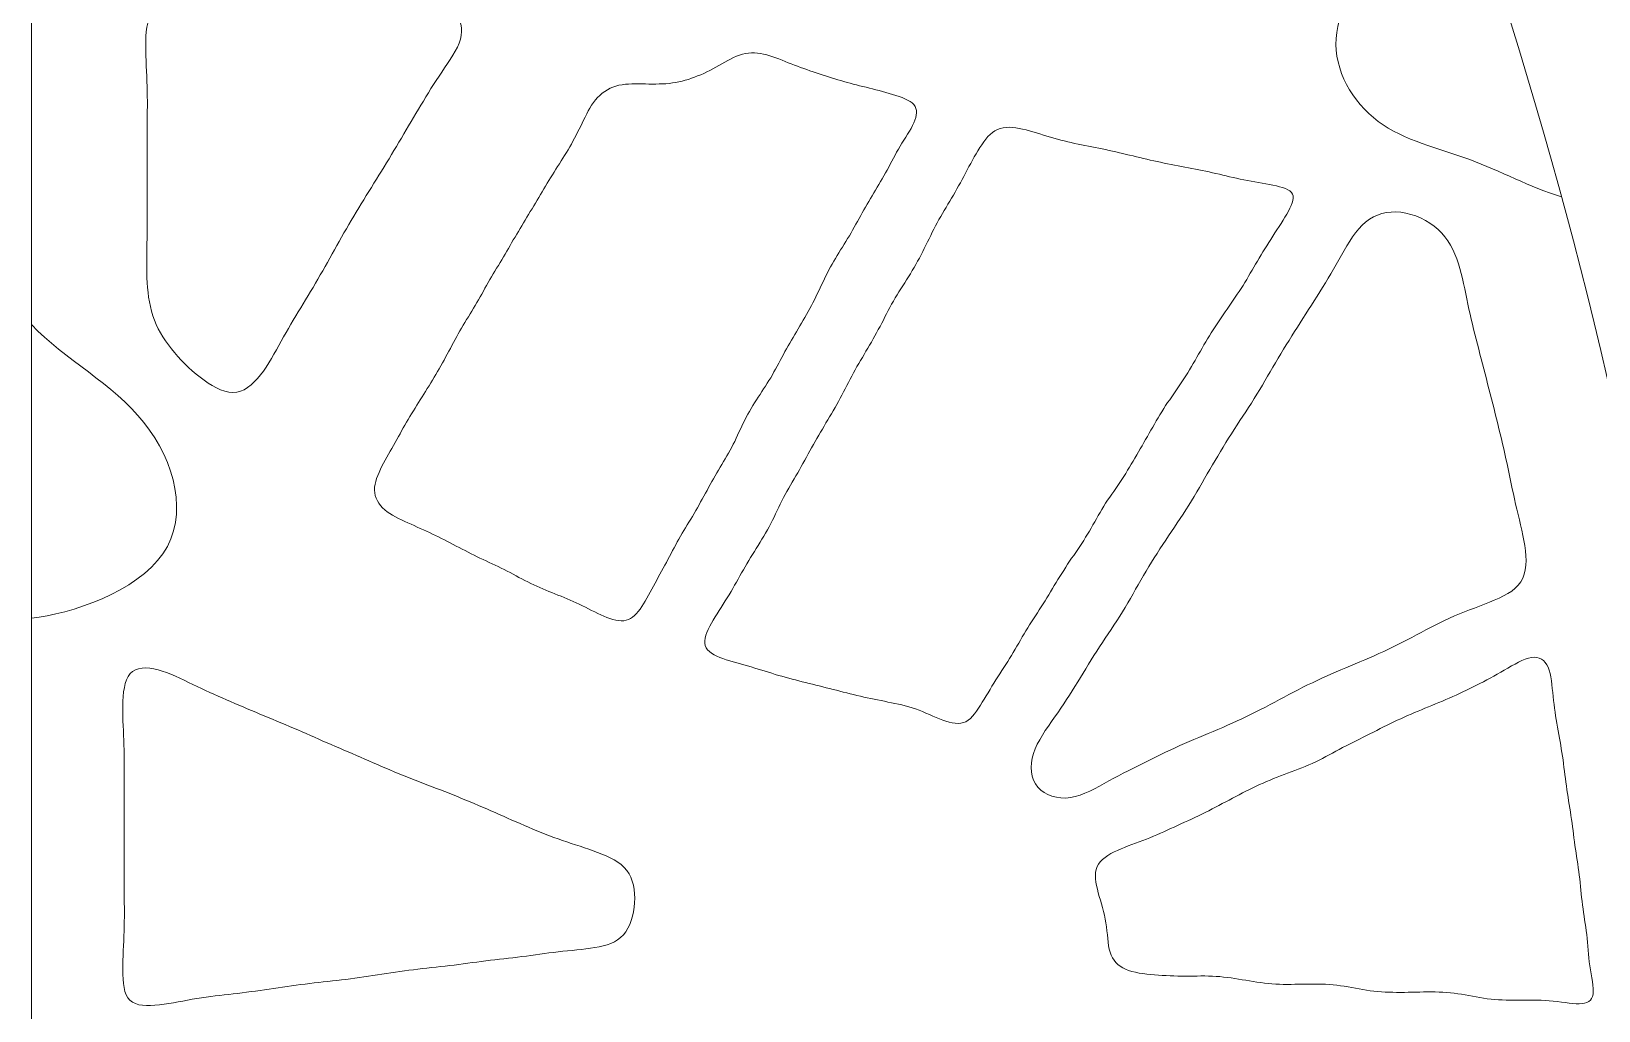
# Model space of a CAD drawing. Header units: inches. Extents: x 36 to 189, y -75 to 56.
# Drawn here: x 91.25 to 98.08, y -56.67 to -52.4 of the extents above; entities that cross this region are included whole.
import ezdxf

# ---------------------------------------------------------------- set-up
doc = ezdxf.new("R2010")
doc.units = ezdxf.units.IN
for name, color, linetype, lineweight in [('01_ORIGINAL_CAD', 7, 'Continuous', 20), ('10_EXTENSION_MASSES', 7, 'Continuous', 15), ('15_NEIGHBOURHOOD_CIRCULATION', 7, 'Continuous', 13)]:
    doc.layers.add(name, color=color, linetype=linetype, lineweight=lineweight)

# ---------------------------------------------------------------- blocks, each defined once
blk = doc.blocks.new('OPTION_08_GEOMETRIC_SHELL')
at = {"layer": '01_ORIGINAL_CAD'}
blk.add_line((36.2477, 17.9065), (36.2477, 55.9005), dxfattribs=at)
blk.add_lwpolyline([(44.2832, 37.0838, 0.090917), (40.9305, 45.9685, -0.652582), (40.9305, 49.0108, -0.158741), (45.0035, 48.4251, -0.098355), (47.824, 46.2028), (47.7547, 46.078)], format="xyb", dxfattribs=at)
blk.add_arc((22.064, 33.1953), 21.6191, 354.05829, 36.03187, dxfattribs=at)
at = {"layer": '10_EXTENSION_MASSES'}
for points, knots in [([(36.777, 39.6843), (36.8044, 39.7187), (36.856, 39.7332), (36.9108, 39.7445), (36.9657, 39.7557), (37.0237, 39.7637), (37.0791, 39.7749), (37.1346, 39.7862), (37.1873, 39.8009), (37.2405, 39.8151), (37.2937, 39.8293), (37.3474, 39.8431), (37.4012, 39.8549), (37.455, 39.8666), (37.5088, 39.8762), (37.5635, 39.8893), (37.6183, 39.9024), (37.6741, 39.9189), (37.7288, 39.9327), (37.7835, 39.9466), (37.8371, 39.9578), (37.8784, 39.9411), (37.9197, 39.9244), (37.9486, 39.8797), (37.985, 39.8343), (38.0213, 39.7889), (38.065, 39.7427), (38.0927, 39.6988), (38.1204, 39.6549), (38.132, 39.6134), (38.1196, 39.568), (38.1073, 39.5227), (38.0711, 39.4735), (38.0381, 39.4249), (38.0052, 39.3762), (37.9756, 39.3282), (37.9469, 39.2802), (37.9181, 39.2323), (37.8901, 39.1845), (37.8617, 39.1366), (37.8332, 39.0887), (37.8044, 39.0407), (37.7751, 38.993), (37.7458, 38.9453), (37.7161, 38.8978), (37.6869, 38.8498), (37.6576, 38.8018), (37.6288, 38.7534), (37.601, 38.7046), (37.5732, 38.6557), (37.5465, 38.6065), (37.5187, 38.5579), (37.4909, 38.5094), (37.4621, 38.4615), (37.4334, 38.4141), (37.4047, 38.3667), (37.3761, 38.3196), (37.3481, 38.2696), (37.3201, 38.2196), (37.2928, 38.1665), (37.2598, 38.1205), (37.2268, 38.0745), (37.1882, 38.0355), (37.1436, 38.0285), (37.099, 38.0216), (37.0483, 38.0467), (37.001, 38.0804), (36.9537, 38.1142), (36.9096, 38.1565), (36.8723, 38.201), (36.835, 38.2454), (36.8044, 38.2919), (36.7848, 38.3428), (36.7651, 38.3938), (36.7564, 38.4491), (36.7529, 38.5056), (36.7494, 38.562), (36.7513, 38.6196), (36.7522, 38.6769), (36.7532, 38.7342), (36.7532, 38.7913), (36.7531, 38.8484), (36.753, 38.9056), (36.7528, 38.9627), (36.7526, 39.0198), (36.7525, 39.077), (36.7525, 39.1341), (36.753, 39.1908), (36.7535, 39.2475), (36.7544, 39.3038), (36.7528, 39.3622), (36.7512, 39.4207), (36.7471, 39.4812), (36.7467, 39.5385), (36.7463, 39.5958), (36.7495, 39.65), (36.777, 39.6843)], [0, 0, 0, 0, 0.03125, 0.03125, 0.03125, 0.0625, 0.0625, 0.0625, 0.09375, 0.09375, 0.09375, 0.125, 0.125, 0.125, 0.15625, 0.15625, 0.15625, 0.1875, 0.1875, 0.1875, 0.21875, 0.21875, 0.21875, 0.25, 0.25, 0.25, 0.28125, 0.28125, 0.28125, 0.3125, 0.3125, 0.3125, 0.34375, 0.34375, 0.34375, 0.375, 0.375, 0.375, 0.40625, 0.40625, 0.40625, 0.4375, 0.4375, 0.4375, 0.46875, 0.46875, 0.46875, 0.5, 0.5, 0.5, 0.53125, 0.53125, 0.53125, 0.5625, 0.5625, 0.5625, 0.59375, 0.59375, 0.59375, 0.625, 0.625, 0.625, 0.65625, 0.65625, 0.65625, 0.6875, 0.6875, 0.6875, 0.71875, 0.71875, 0.71875, 0.75, 0.75, 0.75, 0.78125, 0.78125, 0.78125, 0.8125, 0.8125, 0.8125, 0.84375, 0.84375, 0.84375, 0.875, 0.875, 0.875, 0.90625, 0.90625, 0.90625, 0.9375, 0.9375, 0.9375, 0.96875, 0.96875, 0.96875, 1, 1, 1, 1]), ([(37.7893, 37.5154), (37.7622, 37.5388), (37.7453, 37.5686), (37.7446, 37.6014), (37.7438, 37.6342), (37.7592, 37.67), (37.777, 37.7052), (37.7948, 37.7404), (37.8149, 37.775), (37.8343, 37.8091), (37.8537, 37.8432), (37.8723, 37.8768), (37.8918, 37.9098), (37.9113, 37.9428), (37.9316, 37.9751), (37.952, 38.0075), (37.9724, 38.0399), (37.9928, 38.0724), (38.0123, 38.1056), (38.0318, 38.1388), (38.0504, 38.1727), (38.0687, 38.2067), (38.087, 38.2408), (38.105, 38.2751), (38.1242, 38.3083), (38.1435, 38.3415), (38.1641, 38.3736), (38.1836, 38.4066), (38.2031, 38.4396), (38.2215, 38.4734), (38.2407, 38.5068), (38.2599, 38.5401), (38.2799, 38.573), (38.2994, 38.606), (38.3189, 38.639), (38.3378, 38.6723), (38.3574, 38.7052), (38.3769, 38.7381), (38.397, 38.7707), (38.4168, 38.8035), (38.4366, 38.8364), (38.4561, 38.8695), (38.4757, 38.9025), (38.4954, 38.9354), (38.5152, 38.9682), (38.5356, 39.0006), (38.556, 39.0329), (38.5769, 39.0649), (38.5962, 39.0983), (38.6154, 39.1316), (38.633, 39.1663), (38.6503, 39.2019), (38.6677, 39.2375), (38.6847, 39.2741), (38.7084, 39.303), (38.7321, 39.3319), (38.7624, 39.3532), (38.7975, 39.3637), (38.8325, 39.3741), (38.8724, 39.3737), (38.9121, 39.373), (38.9518, 39.3723), (38.9914, 39.3713), (39.0296, 39.3754), (39.0679, 39.3795), (39.1047, 39.3888), (39.1406, 39.4023), (39.1766, 39.4158), (39.2116, 39.4335), (39.2462, 39.4529), (39.2808, 39.4723), (39.315, 39.4934), (39.3497, 39.5026), (39.3844, 39.5118), (39.4197, 39.5092), (39.4552, 39.4998), (39.4907, 39.4905), (39.5265, 39.4744), (39.5625, 39.4602), (39.5985, 39.4459), (39.6348, 39.4335), (39.6709, 39.4215), (39.7069, 39.4095), (39.7428, 39.398), (39.7788, 39.3875), (39.8148, 39.3771), (39.8509, 39.3677), (39.8887, 39.3582), (39.9265, 39.3487), (39.9659, 39.339), (40.0042, 39.3275), (40.0425, 39.3161), (40.0797, 39.303), (40.0967, 39.2826), (40.1138, 39.2621), (40.1107, 39.2344), (40.0969, 39.2031), (40.083, 39.1718), (40.0583, 39.137), (40.0373, 39.1019), (40.0162, 39.0669), (39.9988, 39.0315), (39.9804, 38.9974), (39.9619, 38.9633), (39.9424, 38.9304), (39.9229, 38.8976), (39.9034, 38.8647), (39.884, 38.832), (39.8652, 38.7986), (39.8464, 38.7652), (39.8282, 38.7311), (39.8083, 38.6981), (39.7885, 38.665), (39.767, 38.633), (39.7477, 38.5998), (39.7284, 38.5665), (39.7113, 38.5321), (39.6946, 38.4972), (39.6778, 38.4624), (39.6614, 38.4271), (39.6432, 38.3929), (39.625, 38.3587), (39.605, 38.3254), (39.5853, 38.2923), (39.5656, 38.2592), (39.5462, 38.2262), (39.5279, 38.1926), (39.5095, 38.1589), (39.4922, 38.1246), (39.4726, 38.0916), (39.453, 38.0586), (39.4311, 38.027), (39.4104, 37.9943), (39.3897, 37.9616), (39.3702, 37.9279), (39.3529, 37.8931), (39.3356, 37.8582), (39.3205, 37.8222), (39.3025, 37.7881), (39.2846, 37.754), (39.2638, 37.7218), (39.2443, 37.6887), (39.2249, 37.6555), (39.2068, 37.6213), (39.1882, 37.5874), (39.1696, 37.5535), (39.1506, 37.5199), (39.131, 37.4868), (39.1114, 37.4537), (39.0911, 37.4212), (39.0723, 37.3879), (39.0535, 37.3545), (39.0361, 37.3204), (39.0178, 37.2862), (38.9994, 37.2521), (38.9801, 37.2179), (38.961, 37.1824), (38.9419, 37.1469), (38.9229, 37.1101), (38.9027, 37.0821), (38.8824, 37.0541), (38.8609, 37.0349), (38.8322, 37.0315), (38.8035, 37.0282), (38.7676, 37.0407), (38.7318, 37.0569), (38.696, 37.0731), (38.6602, 37.093), (38.6246, 37.1098), (38.589, 37.1265), (38.5536, 37.14), (38.5183, 37.1542), (38.4831, 37.1684), (38.448, 37.1833), (38.4134, 37.2005), (38.3789, 37.2178), (38.3449, 37.2374), (38.3101, 37.2549), (38.2753, 37.2724), (38.2397, 37.2877), (38.2047, 37.3045), (38.1698, 37.3213), (38.1354, 37.3395), (38.1011, 37.3574), (38.0667, 37.3753), (38.0323, 37.3927), (37.9972, 37.4094), (37.9622, 37.4262), (37.9266, 37.4421), (37.8901, 37.4586), (37.8537, 37.475), (37.8164, 37.492), (37.7893, 37.5154)], [0, 0, 0, 0, 0.015625, 0.015625, 0.015625, 0.03125, 0.03125, 0.03125, 0.046875, 0.046875, 0.046875, 0.0625, 0.0625, 0.0625, 0.078125, 0.078125, 0.078125, 0.09375, 0.09375, 0.09375, 0.109375, 0.109375, 0.109375, 0.125, 0.125, 0.125, 0.140625, 0.140625, 0.140625, 0.15625, 0.15625, 0.15625, 0.171875, 0.171875, 0.171875, 0.1875, 0.1875, 0.1875, 0.203125, 0.203125, 0.203125, 0.21875, 0.21875, 0.21875, 0.234375, 0.234375, 0.234375, 0.25, 0.25, 0.25, 0.265625, 0.265625, 0.265625, 0.28125, 0.28125, 0.28125, 0.296875, 0.296875, 0.296875, 0.3125, 0.3125, 0.3125, 0.328125, 0.328125, 0.328125, 0.34375, 0.34375, 0.34375, 0.359375, 0.359375, 0.359375, 0.375, 0.375, 0.375, 0.390625, 0.390625, 0.390625, 0.40625, 0.40625, 0.40625, 0.421875, 0.421875, 0.421875, 0.4375, 0.4375, 0.4375, 0.453125, 0.453125, 0.453125, 0.46875, 0.46875, 0.46875, 0.484375, 0.484375, 0.484375, 0.5, 0.5, 0.5, 0.515625, 0.515625, 0.515625, 0.53125, 0.53125, 0.53125, 0.546875, 0.546875, 0.546875, 0.5625, 0.5625, 0.5625, 0.578125, 0.578125, 0.578125, 0.59375, 0.59375, 0.59375, 0.609375, 0.609375, 0.609375, 0.625, 0.625, 0.625, 0.640625, 0.640625, 0.640625, 0.65625, 0.65625, 0.65625, 0.671875, 0.671875, 0.671875, 0.6875, 0.6875, 0.6875, 0.703125, 0.703125, 0.703125, 0.71875, 0.71875, 0.71875, 0.734375, 0.734375, 0.734375, 0.75, 0.75, 0.75, 0.765625, 0.765625, 0.765625, 0.78125, 0.78125, 0.78125, 0.796875, 0.796875, 0.796875, 0.8125, 0.8125, 0.8125, 0.828125, 0.828125, 0.828125, 0.84375, 0.84375, 0.84375, 0.859375, 0.859375, 0.859375, 0.875, 0.875, 0.875, 0.890625, 0.890625, 0.890625, 0.90625, 0.90625, 0.90625, 0.921875, 0.921875, 0.921875, 0.9375, 0.9375, 0.9375, 0.953125, 0.953125, 0.953125, 0.96875, 0.96875, 0.96875, 0.984375, 0.984375, 0.984375, 1, 1, 1, 1]), ([(39.1868, 36.9229), (39.1786, 36.9489), (39.1936, 36.9844), (39.2142, 37.0208), (39.2347, 37.0573), (39.2606, 37.0946), (39.2833, 37.1314), (39.3059, 37.1682), (39.3252, 37.2046), (39.3457, 37.2403), (39.3662, 37.2761), (39.3879, 37.3113), (39.4097, 37.3468), (39.4316, 37.3823), (39.4536, 37.4182), (39.4731, 37.4554), (39.4926, 37.4927), (39.5095, 37.5314), (39.5288, 37.5683), (39.5481, 37.6053), (39.5698, 37.6406), (39.5904, 37.6767), (39.6111, 37.7129), (39.6307, 37.7498), (39.6511, 37.7862), (39.6715, 37.8225), (39.6926, 37.8584), (39.7138, 37.894), (39.735, 37.9297), (39.7562, 37.9652), (39.7759, 38.0018), (39.7956, 38.0384), (39.8139, 38.0762), (39.8338, 38.1127), (39.8537, 38.1492), (39.8753, 38.1845), (39.8962, 38.2202), (39.9171, 38.2559), (39.9374, 38.292), (39.9568, 38.3289), (39.9761, 38.3658), (39.9945, 38.4034), (40.0156, 38.4393), (40.0367, 38.4752), (40.0604, 38.5095), (40.0822, 38.5452), (40.104, 38.5809), (40.1239, 38.6181), (40.1427, 38.6556), (40.1615, 38.6932), (40.1792, 38.7312), (40.199, 38.7676), (40.2189, 38.804), (40.2409, 38.8388), (40.2618, 38.8744), (40.2827, 38.91), (40.3024, 38.9464), (40.3225, 38.9839), (40.3425, 39.0214), (40.3628, 39.0601), (40.3849, 39.0951), (40.4071, 39.13), (40.4311, 39.1613), (40.4622, 39.1749), (40.4934, 39.1886), (40.5318, 39.1846), (40.5715, 39.1756), (40.6113, 39.1666), (40.6525, 39.1526), (40.693, 39.1407), (40.7334, 39.1288), (40.7732, 39.119), (40.8132, 39.1105), (40.8533, 39.102), (40.8935, 39.0949), (40.9335, 39.0864), (40.9736, 39.0779), (41.0133, 39.0682), (41.0533, 39.0586), (41.0932, 39.049), (41.1332, 39.0395), (41.1736, 39.031), (41.2139, 39.0225), (41.2546, 39.0149), (41.2949, 39.0071), (41.3352, 38.9993), (41.3751, 38.9913), (41.4148, 38.9823), (41.4545, 38.9733), (41.4939, 38.9633), (41.5362, 38.9549), (41.5785, 38.9464), (41.6235, 38.9395), (41.6636, 38.9312), (41.7037, 38.9229), (41.7388, 38.9132), (41.7489, 38.8926), (41.7589, 38.872), (41.744, 38.8404), (41.7236, 38.8054), (41.7032, 38.7704), (41.6773, 38.7319), (41.6537, 38.6949), (41.6301, 38.6579), (41.6088, 38.6225), (41.5879, 38.587), (41.5671, 38.5515), (41.5467, 38.516), (41.5246, 38.4812), (41.5025, 38.4465), (41.4787, 38.4126), (41.4551, 38.3784), (41.4315, 38.3443), (41.4082, 38.3099), (41.3864, 38.2746), (41.3647, 38.2393), (41.3447, 38.2029), (41.3238, 38.1669), (41.3029, 38.1309), (41.2812, 38.0952), (41.2578, 38.0604), (41.2344, 38.0257), (41.2094, 37.9917), (41.1868, 37.9566), (41.1642, 37.9214), (41.1441, 37.885), (41.1236, 37.8489), (41.1031, 37.8128), (41.0822, 37.7771), (41.0612, 37.7413), (41.0402, 37.7055), (41.0191, 37.6695), (40.9959, 37.6347), (40.9727, 37.5998), (40.9474, 37.5661), (40.9253, 37.5306), (40.9031, 37.4951), (40.8841, 37.4579), (40.8628, 37.422), (40.8414, 37.3861), (40.8176, 37.3515), (40.7942, 37.3167), (40.7707, 37.282), (40.7475, 37.2471), (40.7256, 37.2116), (40.7037, 37.1762), (40.6832, 37.1402), (40.6611, 37.1052), (40.639, 37.0701), (40.6152, 37.0361), (40.5936, 37.0009), (40.5719, 36.9656), (40.5523, 36.9292), (40.531, 36.8936), (40.5097, 36.858), (40.4867, 36.8233), (40.4637, 36.7869), (40.4407, 36.7506), (40.4176, 36.7127), (40.3956, 36.6763), (40.3735, 36.6398), (40.3525, 36.6049), (40.3242, 36.5911), (40.296, 36.5773), (40.2606, 36.5845), (40.2228, 36.5983), (40.1851, 36.6121), (40.145, 36.6323), (40.1049, 36.6466), (40.0647, 36.6608), (40.0243, 36.669), (39.9842, 36.677), (39.944, 36.6851), (39.904, 36.6929), (39.864, 36.7021), (39.8241, 36.7113), (39.7843, 36.7217), (39.7445, 36.7319), (39.7046, 36.742), (39.6646, 36.7518), (39.6251, 36.7618), (39.5855, 36.7717), (39.5462, 36.7818), (39.5071, 36.7933), (39.4681, 36.8048), (39.4291, 36.8178), (39.3876, 36.8297), (39.3462, 36.8416), (39.3022, 36.8526), (39.2644, 36.8663), (39.2267, 36.8801), (39.1951, 36.8968), (39.1868, 36.9229)], [0, 0, 0, 0, 0.015625, 0.015625, 0.015625, 0.03125, 0.03125, 0.03125, 0.046875, 0.046875, 0.046875, 0.0625, 0.0625, 0.0625, 0.078125, 0.078125, 0.078125, 0.09375, 0.09375, 0.09375, 0.109375, 0.109375, 0.109375, 0.125, 0.125, 0.125, 0.140625, 0.140625, 0.140625, 0.15625, 0.15625, 0.15625, 0.171875, 0.171875, 0.171875, 0.1875, 0.1875, 0.1875, 0.203125, 0.203125, 0.203125, 0.21875, 0.21875, 0.21875, 0.234375, 0.234375, 0.234375, 0.25, 0.25, 0.25, 0.265625, 0.265625, 0.265625, 0.28125, 0.28125, 0.28125, 0.296875, 0.296875, 0.296875, 0.3125, 0.3125, 0.3125, 0.328125, 0.328125, 0.328125, 0.34375, 0.34375, 0.34375, 0.359375, 0.359375, 0.359375, 0.375, 0.375, 0.375, 0.390625, 0.390625, 0.390625, 0.40625, 0.40625, 0.40625, 0.421875, 0.421875, 0.421875, 0.4375, 0.4375, 0.4375, 0.453125, 0.453125, 0.453125, 0.46875, 0.46875, 0.46875, 0.484375, 0.484375, 0.484375, 0.5, 0.5, 0.5, 0.515625, 0.515625, 0.515625, 0.53125, 0.53125, 0.53125, 0.546875, 0.546875, 0.546875, 0.5625, 0.5625, 0.5625, 0.578125, 0.578125, 0.578125, 0.59375, 0.59375, 0.59375, 0.609375, 0.609375, 0.609375, 0.625, 0.625, 0.625, 0.640625, 0.640625, 0.640625, 0.65625, 0.65625, 0.65625, 0.671875, 0.671875, 0.671875, 0.6875, 0.6875, 0.6875, 0.703125, 0.703125, 0.703125, 0.71875, 0.71875, 0.71875, 0.734375, 0.734375, 0.734375, 0.75, 0.75, 0.75, 0.765625, 0.765625, 0.765625, 0.78125, 0.78125, 0.78125, 0.796875, 0.796875, 0.796875, 0.8125, 0.8125, 0.8125, 0.828125, 0.828125, 0.828125, 0.84375, 0.84375, 0.84375, 0.859375, 0.859375, 0.859375, 0.875, 0.875, 0.875, 0.890625, 0.890625, 0.890625, 0.90625, 0.90625, 0.90625, 0.921875, 0.921875, 0.921875, 0.9375, 0.9375, 0.9375, 0.953125, 0.953125, 0.953125, 0.96875, 0.96875, 0.96875, 0.984375, 0.984375, 0.984375, 1, 1, 1, 1]), ([(40.6186, 36.4522), (40.6356, 36.5064), (40.6752, 36.559), (40.7113, 36.6107), (40.7475, 36.6625), (40.7803, 36.7133), (40.8119, 36.7645), (40.8435, 36.8156), (40.874, 36.8672), (40.9069, 36.9179), (40.9398, 36.9686), (40.9751, 37.0184), (41.0071, 37.0702), (41.0391, 37.122), (41.0677, 37.1757), (41.0984, 37.2282), (41.1291, 37.2807), (41.1619, 37.3321), (41.1955, 37.3829), (41.2292, 37.4336), (41.2637, 37.4838), (41.2958, 37.5351), (41.3279, 37.5864), (41.3577, 37.6389), (41.388, 37.6912), (41.4184, 37.7435), (41.4494, 37.7956), (41.4822, 37.847), (41.515, 37.8983), (41.5495, 37.9489), (41.5817, 38.0005), (41.614, 38.0521), (41.6438, 38.1047), (41.6746, 38.1569), (41.7054, 38.2092), (41.7372, 38.2609), (41.7698, 38.3121), (41.8024, 38.3633), (41.8359, 38.414), (41.8681, 38.466), (41.9004, 38.5181), (41.9314, 38.5716), (41.9626, 38.626), (41.9938, 38.6804), (42.0252, 38.7358), (42.0677, 38.7706), (42.1101, 38.8054), (42.1637, 38.8198), (42.2211, 38.813), (42.2785, 38.8063), (42.3398, 38.7784), (42.3837, 38.7381), (42.4276, 38.6979), (42.4542, 38.6453), (42.4725, 38.5888), (42.4908, 38.5323), (42.5009, 38.472), (42.5133, 38.4129), (42.5257, 38.3539), (42.5404, 38.2961), (42.5553, 38.2383), (42.5701, 38.1804), (42.5849, 38.1226), (42.5998, 38.0645), (42.6147, 38.0065), (42.6296, 37.9484), (42.644, 37.8903), (42.6583, 37.8322), (42.6722, 37.7742), (42.6846, 37.7162), (42.6971, 37.6581), (42.7081, 37.6), (42.7221, 37.5401), (42.7361, 37.4802), (42.753, 37.4185), (42.7618, 37.359), (42.7706, 37.2995), (42.7713, 37.2422), (42.7448, 37.2011), (42.7184, 37.1601), (42.6649, 37.1352), (42.6078, 37.1122), (42.5507, 37.0893), (42.4901, 37.0683), (42.4332, 37.0428), (42.3764, 37.0173), (42.3233, 36.9873), (42.2693, 36.9589), (42.2153, 36.9305), (42.1605, 36.9037), (42.1053, 36.8791), (42.0501, 36.8546), (41.9946, 36.8324), (41.9391, 36.8084), (41.8836, 36.7844), (41.8282, 36.7587), (41.7734, 36.7307), (41.7186, 36.7026), (41.6645, 36.6723), (41.6098, 36.6442), (41.5551, 36.6162), (41.4999, 36.5905), (41.4442, 36.5665), (41.3886, 36.5425), (41.3325, 36.5202), (41.2774, 36.4958), (41.2223, 36.4714), (41.1681, 36.4449), (41.1135, 36.418), (41.0588, 36.3911), (41.0038, 36.3637), (40.9482, 36.333), (40.8925, 36.3023), (40.8363, 36.2683), (40.7803, 36.26), (40.7243, 36.2518), (40.6685, 36.2694), (40.6378, 36.3059), (40.6071, 36.3425), (40.6016, 36.3981), (40.6186, 36.4522)], [0, 0, 0, 0, 0.025, 0.025, 0.025, 0.05, 0.05, 0.05, 0.075, 0.075, 0.075, 0.1, 0.1, 0.1, 0.125, 0.125, 0.125, 0.15, 0.15, 0.15, 0.175, 0.175, 0.175, 0.2, 0.2, 0.2, 0.225, 0.225, 0.225, 0.25, 0.25, 0.25, 0.275, 0.275, 0.275, 0.3, 0.3, 0.3, 0.325, 0.325, 0.325, 0.35, 0.35, 0.35, 0.375, 0.375, 0.375, 0.4, 0.4, 0.4, 0.425, 0.425, 0.425, 0.45, 0.45, 0.45, 0.475, 0.475, 0.475, 0.5, 0.5, 0.5, 0.525, 0.525, 0.525, 0.55, 0.55, 0.55, 0.575, 0.575, 0.575, 0.6, 0.6, 0.6, 0.625, 0.625, 0.625, 0.65, 0.65, 0.65, 0.675, 0.675, 0.675, 0.7, 0.7, 0.7, 0.725, 0.725, 0.725, 0.75, 0.75, 0.75, 0.775, 0.775, 0.775, 0.8, 0.8, 0.8, 0.825, 0.825, 0.825, 0.85, 0.85, 0.85, 0.875, 0.875, 0.875, 0.9, 0.9, 0.9, 0.925, 0.925, 0.925, 0.95, 0.95, 0.95, 0.975, 0.975, 0.975, 1, 1, 1, 1]), ([(40.8962, 35.9588), (40.91, 35.9899), (40.9458, 36.0118), (40.9858, 36.0299), (41.0257, 36.048), (41.0699, 36.0623), (41.1115, 36.0787), (41.1531, 36.095), (41.1922, 36.1133), (41.2322, 36.1316), (41.2721, 36.1499), (41.3129, 36.1683), (41.3531, 36.1879), (41.3932, 36.2076), (41.4328, 36.2285), (41.4721, 36.2494), (41.5114, 36.2703), (41.5504, 36.2912), (41.5903, 36.3099), (41.6302, 36.3285), (41.6709, 36.3451), (41.712, 36.3606), (41.7531, 36.3761), (41.7947, 36.3907), (41.8348, 36.409), (41.8749, 36.4273), (41.9134, 36.4493), (41.9526, 36.4701), (41.9918, 36.4909), (42.0317, 36.5104), (42.0715, 36.5305), (42.1113, 36.5505), (42.1509, 36.5712), (42.1909, 36.5902), (42.2308, 36.6093), (42.2709, 36.6268), (42.3114, 36.6435), (42.3518, 36.6603), (42.3925, 36.6764), (42.4325, 36.6937), (42.4725, 36.7111), (42.5119, 36.7298), (42.5515, 36.7501), (42.5912, 36.7703), (42.6311, 36.792), (42.6725, 36.816), (42.714, 36.84), (42.7569, 36.8662), (42.7907, 36.8714), (42.8245, 36.8766), (42.8492, 36.8608), (42.8632, 36.8284), (42.8772, 36.7961), (42.8806, 36.7472), (42.8856, 36.7009), (42.8905, 36.6546), (42.8971, 36.6108), (42.9045, 36.5679), (42.9118, 36.525), (42.9199, 36.483), (42.9263, 36.4403), (42.9326, 36.3975), (42.9372, 36.3539), (42.9433, 36.3107), (42.9494, 36.2674), (42.9571, 36.2245), (42.9634, 36.1813), (42.9697, 36.1381), (42.9748, 36.0947), (42.9809, 36.0515), (42.9871, 36.0083), (42.9944, 35.9653), (42.9997, 35.9218), (43.005, 35.8783), (43.0082, 35.8344), (43.0137, 35.7914), (43.0192, 35.7485), (43.027, 35.7065), (43.0319, 35.6625), (43.0367, 35.6184), (43.0387, 35.5723), (43.0456, 35.5256), (43.0525, 35.4789), (43.0643, 35.4317), (43.0598, 35.4024), (43.0553, 35.373), (43.0345, 35.3616), (42.9995, 35.3608), (42.9646, 35.36), (42.9156, 35.3699), (42.8681, 35.3741), (42.8207, 35.3783), (42.7749, 35.3769), (42.7301, 35.3766), (42.6854, 35.3763), (42.6416, 35.3772), (42.5985, 35.3827), (42.5555, 35.3883), (42.5132, 35.3986), (42.4699, 35.4047), (42.4266, 35.4108), (42.3824, 35.4126), (42.3376, 35.4124), (42.2928, 35.4122), (42.2476, 35.41), (42.203, 35.4104), (42.1584, 35.4107), (42.1144, 35.4135), (42.0713, 35.4199), (42.0281, 35.4263), (41.9858, 35.4363), (41.9424, 35.4416), (41.899, 35.4468), (41.8544, 35.4474), (41.8096, 35.4466), (41.7647, 35.4459), (41.7195, 35.444), (41.6754, 35.4465), (41.6313, 35.449), (41.5883, 35.4559), (41.5453, 35.4631), (41.5023, 35.4702), (41.4594, 35.4775), (41.4155, 35.4803), (41.3717, 35.4831), (41.3269, 35.4814), (41.2821, 35.4814), (41.2373, 35.4814), (41.1924, 35.483), (41.1468, 35.4867), (41.1012, 35.4905), (41.0548, 35.4965), (41.0206, 35.5114), (40.9864, 35.5263), (40.9643, 35.5503), (40.9532, 35.5856), (40.9422, 35.6209), (40.9423, 35.6675), (40.935, 35.7131), (40.9277, 35.7586), (40.9131, 35.803), (40.9017, 35.8453), (40.8904, 35.8876), (40.8823, 35.9278), (40.8962, 35.9588)], [0, 0, 0, 0, 0.020833, 0.020833, 0.020833, 0.041667, 0.041667, 0.041667, 0.0625, 0.0625, 0.0625, 0.083333, 0.083333, 0.083333, 0.104167, 0.104167, 0.104167, 0.125, 0.125, 0.125, 0.145833, 0.145833, 0.145833, 0.166667, 0.166667, 0.166667, 0.1875, 0.1875, 0.1875, 0.208333, 0.208333, 0.208333, 0.229167, 0.229167, 0.229167, 0.25, 0.25, 0.25, 0.270833, 0.270833, 0.270833, 0.291667, 0.291667, 0.291667, 0.3125, 0.3125, 0.3125, 0.333333, 0.333333, 0.333333, 0.354167, 0.354167, 0.354167, 0.375, 0.375, 0.375, 0.395833, 0.395833, 0.395833, 0.416667, 0.416667, 0.416667, 0.4375, 0.4375, 0.4375, 0.458333, 0.458333, 0.458333, 0.479167, 0.479167, 0.479167, 0.5, 0.5, 0.5, 0.520833, 0.520833, 0.520833, 0.541667, 0.541667, 0.541667, 0.5625, 0.5625, 0.5625, 0.583333, 0.583333, 0.583333, 0.604167, 0.604167, 0.604167, 0.625, 0.625, 0.625, 0.645833, 0.645833, 0.645833, 0.666667, 0.666667, 0.666667, 0.6875, 0.6875, 0.6875, 0.708333, 0.708333, 0.708333, 0.729167, 0.729167, 0.729167, 0.75, 0.75, 0.75, 0.770833, 0.770833, 0.770833, 0.791667, 0.791667, 0.791667, 0.8125, 0.8125, 0.8125, 0.833333, 0.833333, 0.833333, 0.854167, 0.854167, 0.854167, 0.875, 0.875, 0.875, 0.895833, 0.895833, 0.895833, 0.916667, 0.916667, 0.916667, 0.9375, 0.9375, 0.9375, 0.958333, 0.958333, 0.958333, 0.979167, 0.979167, 0.979167, 1, 1, 1, 1]), ([(36.6777, 35.3761), (36.6509, 35.4019), (36.6466, 35.4535), (36.6465, 35.5084), (36.6465, 35.5633), (36.6507, 35.6217), (36.6524, 35.6775), (36.6541, 35.7334), (36.6533, 35.7867), (36.6529, 35.8404), (36.6524, 35.894), (36.6522, 35.9481), (36.6521, 36.0023), (36.652, 36.0565), (36.652, 36.1108), (36.6521, 36.165), (36.6521, 36.2193), (36.6522, 36.2734), (36.6526, 36.3271), (36.6529, 36.3808), (36.6534, 36.434), (36.6517, 36.4893), (36.6499, 36.5445), (36.6458, 36.6019), (36.6466, 36.6587), (36.6474, 36.7155), (36.6531, 36.7718), (36.679, 36.8006), (36.7049, 36.8294), (36.7511, 36.8306), (36.8004, 36.8176), (36.8496, 36.8046), (36.902, 36.7774), (36.9522, 36.7531), (37.0024, 36.7289), (37.0505, 36.7077), (37.0988, 36.6867), (37.1472, 36.6657), (37.1957, 36.645), (37.2447, 36.6245), (37.2936, 36.604), (37.3428, 36.5838), (37.3917, 36.5628), (37.4406, 36.5419), (37.4892, 36.5201), (37.5378, 36.4989), (37.5865, 36.4778), (37.6353, 36.4572), (37.684, 36.4361), (37.7327, 36.4151), (37.7813, 36.3934), (37.8301, 36.373), (37.879, 36.3527), (37.9282, 36.3336), (37.9774, 36.3146), (38.0266, 36.2956), (38.0758, 36.2767), (38.1247, 36.2568), (38.1736, 36.2368), (38.2222, 36.2158), (38.2708, 36.1944), (38.3193, 36.1731), (38.3678, 36.1513), (38.4164, 36.1307), (38.4649, 36.1101), (38.5135, 36.0906), (38.5641, 36.0731), (38.6146, 36.0555), (38.6672, 36.0399), (38.7176, 36.0208), (38.7681, 36.0018), (38.8165, 35.9794), (38.8449, 35.9425), (38.8734, 35.9056), (38.882, 35.8542), (38.8787, 35.8016), (38.8753, 35.749), (38.86, 35.6951), (38.8301, 35.6614), (38.8002, 35.6278), (38.7556, 35.6144), (38.7054, 35.6058), (38.6552, 35.5971), (38.5994, 35.5933), (38.5455, 35.5873), (38.4916, 35.5813), (38.4397, 35.5732), (38.3875, 35.5665), (38.3352, 35.5598), (38.2826, 35.5544), (38.2301, 35.5478), (38.1776, 35.5413), (38.1252, 35.5336), (38.0725, 35.5272), (38.0198, 35.5209), (37.9668, 35.5158), (37.9142, 35.5092), (37.8616, 35.5026), (37.8093, 35.4945), (37.757, 35.4865), (37.7048, 35.4786), (37.6526, 35.4709), (37.6001, 35.4646), (37.5476, 35.4583), (37.4948, 35.4534), (37.4421, 35.4469), (37.3894, 35.4404), (37.337, 35.4323), (37.2846, 35.4247), (37.2323, 35.4171), (37.1801, 35.4099), (37.1281, 35.4038), (37.076, 35.3977), (37.0242, 35.3926), (36.9701, 35.3837), (36.9159, 35.3749), (36.8595, 35.3624), (36.8067, 35.3562), (36.7538, 35.35), (36.7045, 35.3502), (36.6777, 35.3761)], [0, 0, 0, 0, 0.025, 0.025, 0.025, 0.05, 0.05, 0.05, 0.075, 0.075, 0.075, 0.1, 0.1, 0.1, 0.125, 0.125, 0.125, 0.15, 0.15, 0.15, 0.175, 0.175, 0.175, 0.2, 0.2, 0.2, 0.225, 0.225, 0.225, 0.25, 0.25, 0.25, 0.275, 0.275, 0.275, 0.3, 0.3, 0.3, 0.325, 0.325, 0.325, 0.35, 0.35, 0.35, 0.375, 0.375, 0.375, 0.4, 0.4, 0.4, 0.425, 0.425, 0.425, 0.45, 0.45, 0.45, 0.475, 0.475, 0.475, 0.5, 0.5, 0.5, 0.525, 0.525, 0.525, 0.55, 0.55, 0.55, 0.575, 0.575, 0.575, 0.6, 0.6, 0.6, 0.625, 0.625, 0.625, 0.65, 0.65, 0.65, 0.675, 0.675, 0.675, 0.7, 0.7, 0.7, 0.725, 0.725, 0.725, 0.75, 0.75, 0.75, 0.775, 0.775, 0.775, 0.8, 0.8, 0.8, 0.825, 0.825, 0.825, 0.85, 0.85, 0.85, 0.875, 0.875, 0.875, 0.9, 0.9, 0.9, 0.925, 0.925, 0.925, 0.95, 0.95, 0.95, 0.975, 0.975, 0.975, 1, 1, 1, 1])]:
    blk.add_open_spline(points, degree=3, knots=knots, dxfattribs=at)
at = {"layer": '15_NEIGHBOURHOOD_CIRCULATION'}
for points, knots in [([(39.1476, 46.5704), (39.0697, 46.4261), (39.0472, 46.2955), (39.0842, 46.169), (39.1212, 46.0425), (39.2177, 45.9202), (39.3114, 45.8031), (39.4052, 45.6861), (39.4963, 45.5743), (39.5342, 45.4382), (39.5722, 45.3021), (39.557, 45.1417), (39.6048, 45.0122), (39.6525, 44.8828), (39.7632, 44.7844), (39.852, 44.6707), (39.9408, 44.5569), (40.0076, 44.4279), (40.0795, 44.3023), (40.1514, 44.1767), (40.2284, 44.0546), (40.2992, 43.9288), (40.3699, 43.803), (40.4344, 43.6736), (40.4985, 43.5441), (40.5626, 43.4145), (40.6263, 43.2849), (40.6901, 43.1553), (40.7538, 43.0257), (40.8175, 42.8961), (40.8819, 42.7667), (40.9462, 42.6373), (41.0111, 42.5079), (41.0745, 42.3783), (41.138, 42.2486), (41.2001, 42.1186), (41.2651, 41.9894), (41.3301, 41.8602), (41.3982, 41.7317), (41.4592, 41.6012), (41.5203, 41.4707), (41.5744, 41.3381), (41.6287, 41.2037), (41.6829, 41.0693), (41.7374, 40.9329), (41.7886, 40.799), (41.8398, 40.665), (41.8876, 40.5335), (41.9457, 40.3979), (42.0039, 40.2624), (42.0723, 40.123), (42.0583, 39.9847), (42.0443, 39.8465), (41.9479, 39.7095), (41.9389, 39.5715), (41.9299, 39.4335), (42.0083, 39.2946), (42.1222, 39.2095), (42.2361, 39.1244), (42.3856, 39.0932), (42.5217, 39.043), (42.6578, 38.9928), (42.7806, 38.9235), (42.9221, 38.8804)], [0, 0, 0, 0, 0.047619, 0.047619, 0.047619, 0.095238, 0.095238, 0.095238, 0.142857, 0.142857, 0.142857, 0.190476, 0.190476, 0.190476, 0.238095, 0.238095, 0.238095, 0.285714, 0.285714, 0.285714, 0.333333, 0.333333, 0.333333, 0.380952, 0.380952, 0.380952, 0.428571, 0.428571, 0.428571, 0.47619, 0.47619, 0.47619, 0.52381, 0.52381, 0.52381, 0.571429, 0.571429, 0.571429, 0.619048, 0.619048, 0.619048, 0.666667, 0.666667, 0.666667, 0.714286, 0.714286, 0.714286, 0.761905, 0.761905, 0.761905, 0.809524, 0.809524, 0.809524, 0.857143, 0.857143, 0.857143, 0.904762, 0.904762, 0.904762, 0.952381, 0.952381, 0.952381, 1, 1, 1, 1]), ([(36.2477, 37.0432), (36.4195, 37.0605), (36.7079, 37.1577), (36.8218, 37.324), (36.9356, 37.4902), (36.875, 37.7255), (36.7391, 37.8959), (36.6032, 38.0662), (36.392, 38.1717), (36.2477, 38.323)], [0, 0, 0, 0, 0.333333, 0.333333, 0.333333, 0.666667, 0.666667, 0.666667, 1, 1, 1, 1])]:
    blk.add_open_spline(points, degree=3, knots=knots, dxfattribs=at)

msp = doc.modelspace()

# ---------------------------------------------------------------- block references
msp.add_blockref('OPTION_08_GEOMETRIC_SHELL', (55, -92))

doc.saveas('drawing.dxf')
